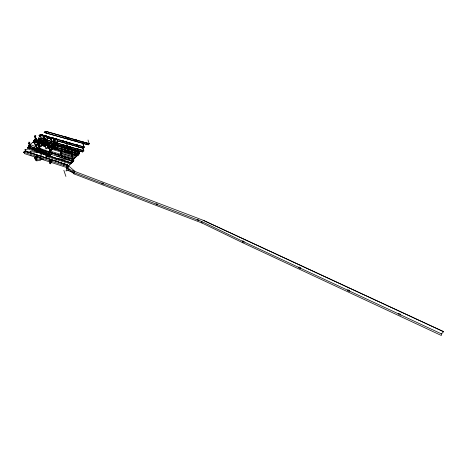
<?xml version="1.0" encoding="UTF-8"?>
<svg xmlns="http://www.w3.org/2000/svg" width="467" height="467" viewBox="0 0 467 467"><rect width="100%" height="100%" fill="white"/><g stroke="black" fill="none" stroke-linecap="round" stroke-linejoin="round"><path stroke-width="0.7" d="M49.759 159.819C49.391 159.924 50.033 159.714 49.414 163.438M398.415 313.842L398.736 314.449L400.225 315.137L400.546 314.297L398.73 313.45L398.415 313.842L349.164 290.9L349.485 290.532L347.804 289.75C346.905 290.538 348.61 291.052 349.182 291.344L349.164 290.9M203.18 220.284L443.65 331.71L203.18 220.284L69.244 169.323L67.569 164.997L25.253 151.104L23.98 152.195L24.494 153.59L35.007 157.064M50.605 160.957L50.891 160.245L51.557 161.284L50.506 163.824M29.906 142.4L29.929 142.371M35.848 135.442L35.714 135.436M61.621 151.804L61.475 151.763M67.458 144.636L67.423 144.589M72.671 154.84L72.846 155.056M443.65 331.634L441.478 333.899L441.356 335.504L242.624 242.694L202.048 223.022L74.049 173.893L66.781 167.571L41.359 159.165L40.909 157.887L37.757 156.848M36.7 140.007C34.949 139.16 33.992 131.145 36.204 139.919M77.645 148.296L78.929 152.376L77.598 148.237M71.93 155.756C72.502 157.963 74.51 163.59 71.836 155.464M34.926 136.055L36.099 139.837A1.483 0.811 -17.5 0 0 34.202 140.392L35.819 139.586M78.888 152.388L77.674 148.5M50.074 163.619L51.166 161.156L50.454 160.088M25.288 149.901C25.346 149.16 24.646 149.376 25.288 149.96M41.195 155.079C41.347 154.18 40.477 154.81 41.207 155.108M56.612 159.702L56.355 159.807C57.038 159.983 55.999 159.48 56.676 160.146M60.687 152.347L62.129 156.212M66.524 145.091L67.896 149.043M71.953 155.61L73.202 159.626L71.988 155.552M35.013 136.008L36.619 139.977M44.879 138.711L46.286 142.785L44.949 138.746M29.094 142.849L30.495 146.708L28.645 146.761M55.666 142.709L56.805 145.762M50.845 152.966L49.549 149.084L50.821 152.785M46.286 142.785L44.955 138.944L46.14 142.768M36.134 157.811L36.753 155.96L37.839 156.322L37.529 157.245L36.134 157.811L35.048 157.455L35.358 156.527L36.753 155.96M39.082 148.185L39.076 148.109M30.495 146.696L28.983 142.809L30.18 146.731A1.5 0.823 -17.9 0 0 29.03 146.854M68.672 169.323L68.445 170.548L66.699 170.759M60.663 154.898L60.751 154.653M66.495 147.706L66.518 147.776M66.863 168.575L67.569 164.997L66.308 166.147L50.594 160.969L50.891 160.706L50.734 161.366L49.823 161.068L49.379 160.175M64.966 164.186L63.459 165.207M66.063 171.062L66.781 167.571L66.25 166.129L67.487 164.974L67.96 166.415L66.728 167.571M39.386 147.076L41.592 145.091L40.699 142.523L38.481 144.507L39.444 147.28L39.152 147.543L38.814 146.568L39.502 145.943M47.482 138.127L46.612 135.564L44.435 137.514L45.352 140.304L45.06 140.567C43.921 139.744 45.976 137.888 45.737 139.96L45.445 140.217L45.118 139.254M34.885 136.002L36.251 139.551L35.025 136.078L36.157 139.569L35.223 139.779M55.188 142.698L55.515 143.655L55.806 143.392M56.921 161.278L57.202 161.786M60.798 152.832L61.119 153.806L60.833 154.081C59.718 153.194 61.813 151.32 61.51 153.445L61.218 153.719L60.897 152.738M61.872 155.85L60.681 152.172M29.047 141.956L29.112 142.225M30.571 146.953L29.065 142.838M37.535 157.986L37.448 156.439L36.654 156.176L35.638 156.591L35.41 157.262L35.726 158.138L36.514 158.395L37.535 157.986L37.448 156.439M41.732 156.702L41.604 156.147M74.866 140.205L75.094 139.656L80.896 141.413M41.131 154.577L41.143 155.038M69.215 147.193L69.455 146.638L70.645 147.105M69.717 143.509C69.513 142.604 70.71 143.322 69.91 142.995L62.047 140.707L84.258 147.076M25.831 151.477L25.662 151.022M55.433 144.35L55.433 144.519M60.739 151.425L60.768 151.384M50.845 160.222C51.989 160.893 48.089 158.389 51.247 161.179L50.162 163.648M72.093 154.834L72.058 154.787M50.506 163.771L51.604 161.302L50.985 160.572M73.78 160.426L71.486 162.936L55.982 158.278L27.88 147.321L28.995 146.755M56.548 159.831L56.262 159.732M78.503 147.671L78.602 147.823M69.957 149.697L69.671 149.615L69.986 149.65M64.102 156.848L64.183 156.871M66.571 144.484L66.588 144.221M50.15 152.458L50.354 152.931L50.127 152.47M55.993 145.395L56.192 145.867L55.999 145.511M34.996 138.314L35.113 138.46M64.405 156.994L64.207 156.515L64.423 156.912M70.173 149.819L69.98 149.347L70.073 149.738M72.449 172.066L72.747 171.798L74.019 172.603L73.716 172.872L68.31 170.601L69.244 169.323M63.868 149.207L64.825 148.016L79.203 152.184L79.624 152.797L78.485 154.524L73.389 159.375L49.064 152.032L50.057 151.127L74.381 158.441M71.486 162.936C73.786 161.921 75.666 158.179 70.546 158.675L58.959 155.207L57.943 156.498L59.029 155.143L73.436 159.469L70.284 162.685M73.033 161.337L73.704 160.181L73.301 159.597M300.188 268.087L300.514 267.743L298.962 267.025C298.074 267.731 299.697 268.274 300.228 268.531L300.188 268.087L347.483 290.118M198.539 220.284L198.837 219.975L197.459 219.449C196.66 220.08 198.136 220.552 198.627 220.71L198.539 220.284L201.744 221.51L242.379 241.165L242.624 242.694M72.735 161.815L70.657 163.876L46.251 156.439M157.373 204.534L157.677 204.237L156.392 203.746C155.599 204.318 157.011 204.815 157.478 204.949L157.373 204.534L197.162 219.759M242.402 241.305L243.856 242.25L244.113 241.497L242.706 240.844L242.379 241.165M36.157 139.779L36.619 139.534L36.228 139.82A1.588 0.87 -17.5 0 0 34.132 140.369L33.887 140.585L34.144 140.228M27.88 147.321L28.189 147.263A1.605 0.881 -17.9 0 1 30.478 146.737L30.764 146.784M40.232 149.3L40.407 149.767L39.082 145.938M69.711 146.819L40.652 138.273L38.382 139.078L82.665 151.933L83.914 150.923L67.061 146.083M76.057 155.388C81.416 146.796 79.863 157.542 76.004 155.219L61.831 151.098L33.828 140.421M44.237 132.476L88.257 144.817L89.483 143.83L46.426 131.519L44.645 131.928M79.244 152.324L53.174 144.624L79.162 152.224L76.004 155.213L77.253 155.628L78.654 154.192L52.602 146.527L57.745 148.062L56.454 149.177L51.37 147.654M78.654 154.192L70.488 151.921M81.637 141.554L81.311 141.513L86.996 143.13M86.535 142.978L86.955 142.99M81.416 150.205L80.949 150.047L83.873 150.783M57.155 140.695L83.097 148.179L84.34 147.181M67.803 157.858L65.333 157.075L70.593 158.628M78.205 149.259L75.193 148.337L76.028 148.582M76.495 144.875L76.168 144.834L78.707 145.506L75.666 144.63L81.433 146.282M76.331 151.407L71.042 149.948L73.552 150.654M81.853 146.469L84.299 147.035M74.148 157.116L74.346 157.239M74.644 157.268L74.843 157.385M75.14 157.414L75.385 157.49M75.742 148.506L80.989 150.012M83.809 142.213L81.311 141.513M71.877 156.503L71.684 156.381M72.175 156.527L72.373 156.649M72.671 156.678L72.864 156.795M73.161 156.824L73.36 156.941M73.658 156.97L73.856 157.093M75.712 144.776L70.715 143.281L71.136 143.422M80.849 141.273L81.351 141.478M69.717 155.797L69.91 155.914M70.208 155.943L70.406 156.06M70.698 156.089L70.896 156.206M71.188 156.235L71.387 156.352M70.558 147.006L70.219 146.965L75.28 148.442M67.458 155.184L67.266 155.062M67.756 155.207L67.948 155.33M68.246 155.353L68.439 155.476M68.737 155.499L68.929 155.622M69.227 155.645L69.42 155.768M50.804 152.54L49.537 149.096L50.763 152.849M64.177 150.053L64.539 150.141M65.345 150.362L70.027 151.676M67.75 149.014L67.785 149.171M65.31 154.478L65.508 154.6M65.8 154.624L65.993 154.746M66.285 154.77L66.483 154.892M66.775 154.916L66.974 155.038M66.355 145.78L52.917 141.857M61.883 151.045L78.03 153.48L76.004 155.213M71.048 143.316L70.756 143.246M67.662 148.734L66.571 145.278L67.727 148.745M63.074 153.871L62.876 153.754M63.366 153.9L63.559 154.017M63.851 154.04L64.043 154.163M64.335 154.186L64.534 154.308M64.825 154.332L65.018 154.454M55.894 154.285L73.523 159.568L73.932 160.152M61.907 153.462L62.099 153.579M62.391 153.608L62.584 153.725M67.371 138.886L68.626 137.8L46.624 131.624L44.96 131.817M47.365 151.612L36.484 148.436L52.52 153.176L49.134 156.217L29.164 147.695L30.647 146.399L30.431 146.836M61.679 145.832L62.893 144.712L69.501 146.778M61.702 147.187L57.674 146.083M58.217 146.153L57.517 146.329L57.826 146.013L58.346 146.101L55.007 149.096L51.026 147.432L55.024 149.078L57.056 147.21M62.216 142.172L63.489 141.075L41.487 134.817L40.419 136.125L39.088 135.663L39.567 135.156M49.134 156.217L46.122 152.756L29.164 147.695L35.282 149.516L49.134 156.217L52.456 153.158L59.075 155.289M52.065 153.497L51.674 153.38L52.415 153.194M40.25 149.411L39.03 145.938L40.495 149.656L39.07 145.914L40.36 149.726M57.768 143.252L40.892 138.337L39.672 139.429L82.665 151.933M48.364 152.4L48.679 152.079L47.967 152.26L48.352 152.376M61.44 140.532L62.152 140.871M56.291 145.546L56.945 145.686M58.328 139.627L40.705 134.829M54.528 145.056L53.828 145.237L54.143 144.945M55.9 143.305L56.186 143.042L55.865 142.073M63.506 136.329L75.391 139.802M44.85 157.718L47.167 155.558L71.62 163.129M83.505 150.584L82.414 147.087L83.505 150.561M52.053 149.352L53.028 148.418L77.388 155.815M89.086 143.492L88.018 139.989M78.293 153.993L77.172 150.485M47.792 143.462L48.101 143.153L47.406 143.328L47.733 143.065M53.495 138.25L61.545 140.695M48.334 143.217L56.402 145.71M41.861 150.053L41.534 150.345L42.24 150.164L41.913 150.456M40.22 149.358L39.059 145.938M29.293 146.667L30.355 146.638L29.024 143.025L30.25 146.369M46.992 140.1L40.851 138.378M39.835 146.924L39.543 147.187L39.205 146.224M37.932 148.885L37.605 149.177L38.306 148.996M74.049 173.893L73.588 172.469L73.885 172.2M101.748 183.245L102.051 182.971L103.225 183.414L103.038 184.103L101.748 183.245L73.588 172.469M36.041 139.674L53.215 144.583M45.311 140.077L46.396 139.102L47.681 139.47L46.811 136.907L44.242 136.171L45.118 138.734M51.183 152.948L52.462 153.158M65.053 148.226L65.964 148.354M72.893 171.967C71.953 172.288 73.605 171.944 74.019 172.603M72.636 172.37L72.94 172.101M72.747 172.411L73.045 172.142M72.788 172.545L73.085 172.276M40.039 140.83L39.345 141.005L39.666 140.719M33.431 147.934L34.132 147.753L33.426 147.911L33.758 147.642M30.221 146.469L29.053 143.001L30.343 146.428M52.602 146.527L35.69 141.589L34.453 142.721L35.772 141.828L43.81 144.169M38.457 139.096L38.919 138.717M44.237 132.476L44.476 132.26A1.465 0.8 -16.9 0 1 46.426 131.741L46.723 131.752L45.538 132.902L88.257 144.817M35.69 141.589L33.963 141.822L33.542 142.301A1.489 0.817 -17.6 0 1 35.445 141.746L35.749 141.752A1.594 0.876 -17.6 0 0 33.472 142.272C32.223 142.768 37.056 143.538 33.175 142.324M50.891 160.706L49.484 160.601L23.992 152.195L25.241 151.098L67.487 164.974M49.531 160.736L50.074 160.671L49.823 161.068M49.677 160.899L49.969 160.636M49.776 160.934L50.074 160.671M38.691 137.584L39.502 136.86L39.327 135.459M36.228 139.837L35.025 136.125M44.178 132.313L44.546 132.289M33.227 142.493L33.922 141.775L35.165 141.489M40.46 135.757L39.03 135.512L40.419 136.125L41.528 134.782L53.612 138.436M33.163 142.33L33.484 142.137M42.421 141.454L36.344 139.686L35.113 140.777L40.028 142.429M39.345 135.325L39.403 135.488A1.471 0.806 -17.2 0 1 41.516 134.998L41.586 134.945M40.395 136.107L41.61 135.021M27.956 147.344L28.429 146.953M36.356 139.884L36.181 139.475M35.737 141.904L34.564 142.949L33.28 142.458M50.051 159.959L50.418 160.023M59.327 155.295L60.179 155.488M36.444 139.855L36.21 139.551M35.866 156.223L34.751 157.198L35.556 160.397L36.905 160.841L40.25 160.146L41.359 159.165M35.101 159.119L36.444 159.568L39.794 158.868L40.909 157.887M63.384 141.098L69.997 143.1M55.053 154.034L53.185 153.544M45.638 158.033L49.444 154.746L29.094 147.595L23.362 152.388L24.722 152.872M60.307 148.874L78.701 154.332M54.096 148.004L51.434 147.012L54.108 148.039L47.803 153.188L28.475 145.803L30.057 144.542L49.379 151.857M33.21 142.038L34.57 142.546L33.21 142.038L34.78 140.789L50.097 146.51L34.78 140.789M34.791 140.824L28.475 145.803M39.275 135.296L41.008 134.689M34.073 140.205L34.926 139.861M35.048 157.455L37.839 156.322M35.41 157.262L36.204 157.525L37.22 157.11M25.206 149.434L25.224 149.831M40.407 134.817L39.777 134.969M34.891 157.98L35.177 158.272M34.937 158.109L35.113 158.436M39.129 138.524L39.456 138.465M39.771 138.43L40.827 138.395M35.358 156.527L37.529 157.245M65.386 150.327L65.053 150.292L65.433 150.467M36.835 144.677L39 144.945M41.166 145.208L45.503 145.745M47.669 146.008L56.338 147.076L33.758 140.485L45.696 145.365M81.392 146.317L81.813 146.329M55.982 158.278L72.286 160.747L70.231 162.516L71.568 162.965M86.915 143.025L89.442 143.684M33.245 142.353L34.453 142.692M35.387 141.583L35.679 141.81M47.056 137.8L51.096 138.956M53.787 139.732L55.135 140.118M43.197 136.907L44.599 137.31M46.7 137.905L50.903 139.108M53.711 139.907L55.112 140.31M57.213 140.911L83.097 148.179M43.011 136.644L44.359 137.029M52.859 140.976L54.154 141.343L53.296 138.775L50.699 138.034L51.563 140.602M56.525 142.061L57.826 142.435L56.98 139.855L54.365 139.113L55.217 141.688M62.438 147.461L64.872 148.162M42.439 141.664L36.496 140.053M43.775 142.05L48.451 143.404M79.028 152.347L79.332 153.264L77.936 155.196M39.339 140.981L39.718 141.116M41.195 142.558L55.007 149.096L51.989 145.704L35.107 140.783L46.385 145.494L35.107 140.783L78.03 153.48L62.14 148.856M59.075 148.623L60.406 149.008M41.224 144.682L45.281 145.873M47.99 146.661L49.344 147.058M37.307 143.743L38.691 144.145M41.464 144.957L45.62 146.171M47.698 146.778L49.082 147.187M51.16 147.794L77.481 155.493L56.454 149.177M35.906 144.735L37.827 145.301L36.928 142.733L34.36 141.986L35.264 144.548M39.847 145.891L41.779 146.463L40.886 143.889L38.3 143.135L38.977 145.062M46.326 147.817L48.276 148.389L47.401 145.815L44.785 145.05L45.451 146.982M50.004 148.932L51.965 149.51L51.096 146.924L48.469 146.159L49.344 148.739M37.162 143.492L39.193 144.087M53.816 145.214L54.207 145.348M57.511 146.305L57.902 146.445M52.041 149.317L76.337 156.55M56.326 155.99L72.286 160.747L29.164 147.695L49.146 156.206M52.392 153.223L58.959 155.207M69.752 164.728L69.706 164.775M30.618 155.511L31.248 155.704M60.652 163.1L68.795 165.598L67.873 166.509L71.579 163.001L47.167 155.558M64.248 150.637L64.288 150.135M25.276 151.168L67.587 165.061L74.913 171.319M77.253 155.628L53.04 148.453L49.064 152.032M27.676 148.815L48.019 155.96M24.804 151.197L27.506 152.125M41.674 158.908L43.723 159.667M37.284 143.562L39.316 144.326L37.296 143.597M41.353 145.091L45.422 146.62M48.136 147.636L49.496 148.15M52.211 149.166L52.538 149.317L52.216 149.201M41.365 145.126L45.433 146.656M48.148 147.671L49.508 148.179M39.14 135.64L40.419 136.125M102.921 183.694L156.089 204.038M47.687 146.177L49.677 146.988M51.026 147.543L54.4 148.92M48.521 156.042L27.81 147.385L50.489 154.168L30.139 151.577L30.694 153.643M243.786 241.818L298.641 267.369M400.237 314.688L441.478 333.899M30.425 146.597L37.249 148.629L36.298 145.26M49.566 160.525L49.876 160.251M50.681 160.893L50.973 160.543M66.308 166.147L68.31 170.601M28.201 147.128L28.259 147.292A1.5 0.823 -17.9 0 1 28.744 146.971M38.382 139.078L38.685 139.02A1.582 0.87 -17.3 0 1 40.95 138.501L40.652 138.495A1.483 0.811 -17.3 0 0 38.755 139.043L38.697 138.88M36.444 159.568L36.905 160.841M34.751 157.198L35.206 158.471M29.205 143.311L29.549 144.274L29.841 144.011C30.145 141.886 27.892 143.877 29.158 144.624L29.45 144.361L29.106 143.398M36.204 157.525L36.514 158.395M39.794 158.868L40.25 160.146M35.159 136.422L35.498 137.386L35.784 137.129C36.105 134.981 33.799 137.047 35.107 137.724L35.399 137.467L35.06 136.51M41.201 137.607L40.314 135.051L42.871 135.78L43.752 138.343L42.474 137.975L41.382 138.95L40.501 136.387L42.684 134.443L43.559 137M44.196 142.038L43.495 142.196L43.822 141.927M50.594 160.969L50.734 161.366M55.649 142.616L56.554 145.424M49.712 149.393L50.045 150.362L50.337 150.1L50.004 149.125L49.315 149.761L49.654 150.724L49.946 150.456L49.613 149.481M63.856 170.286L65.9 176.415M66.711 145.593L67.02 146.568L67.306 146.299C67.598 144.163 65.549 146.113 66.641 146.924L66.927 146.656L66.612 145.681M201.744 221.51L202.048 223.022M36.07 144.869L36.619 148.442M29.981 151.15L30.256 153.018M63.81 156.422L64.119 156.445L63.81 156.422M69.583 149.253L69.892 149.271L69.583 149.253M69.005 164.501L69.005 164.501M67.02 163.894L67.02 163.894M67.517 164.045L67.517 164.045M68.013 164.197L68.013 164.197M68.509 164.349L68.509 164.349M64.796 163.217L64.499 163.181L64.796 163.217M65.041 163.292L65.041 163.292M65.538 163.444L65.538 163.444M66.028 163.59L66.028 163.59M66.524 163.742L66.524 163.742M62.578 162.539L62.578 162.539M63.068 162.685L63.068 162.685M63.559 162.837L63.559 162.837M64.055 162.989L64.055 162.989M67.931 150.613L67.668 150.859L67.931 150.613M62.134 157.799L61.866 158.044L62.134 157.799M61.101 162.084L61.101 162.084M61.591 162.236L61.591 162.236M62.082 162.388L62.082 162.388M51.755 148.121L49.555 150.135L48.673 147.549L50.88 145.541L51.755 148.121M57.604 141.069L55.439 143.048L54.581 140.474L56.752 138.495L57.604 141.069M48.072 147.006L45.871 149.014L44.984 146.434L47.196 144.431L48.072 147.006M53.939 139.989L51.773 141.962L50.909 139.388L53.08 137.421L53.939 139.989M71.924 155.715L73.173 159.48L71.959 155.727M83.937 146.842L82.852 143.351L83.937 146.842M37.646 143.935L35.439 145.914L34.529 143.351L36.747 141.373L37.646 143.935M75.899 139.948L76.232 139.977L75.899 139.948M49.712 146.866L47.722 146.037L49.7 146.877"/></g></svg>
